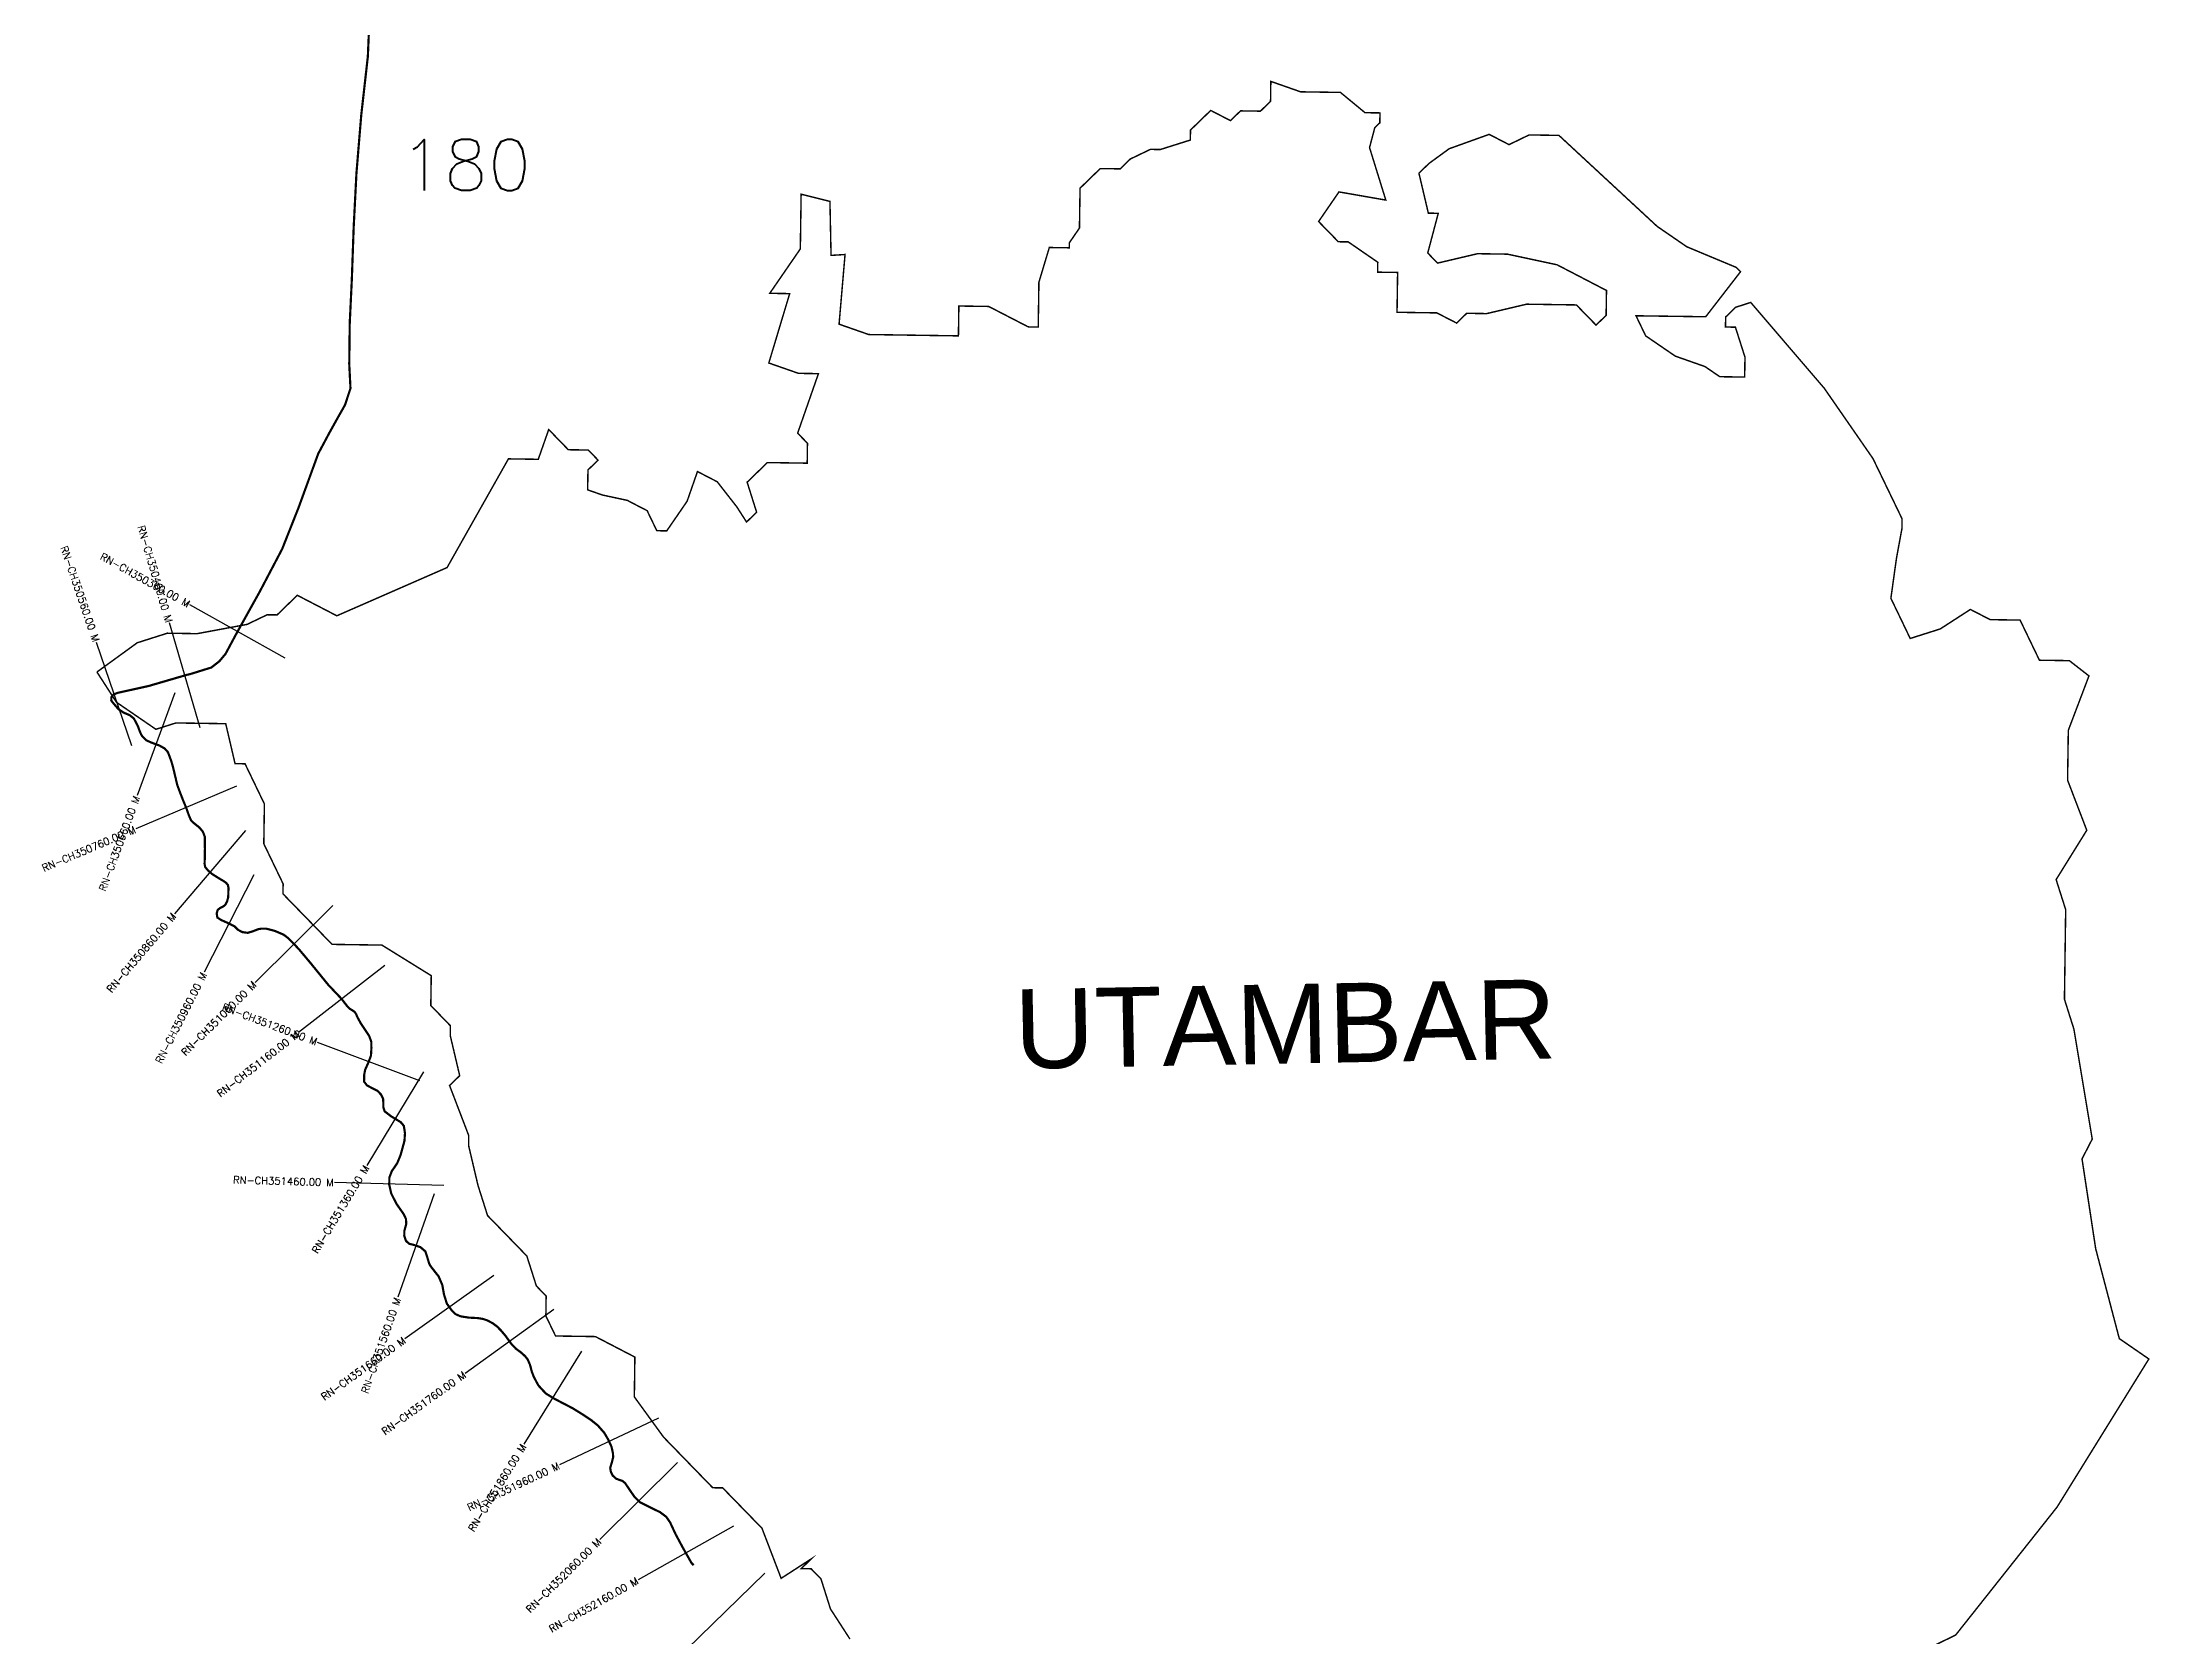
# Model space of a CAD drawing. Header units: metres. Extents: x 293467 to 296356, y 1978557 to 1983794.
# Drawn here: x 293467 to 296356, y 1979659 to 1981845 of the extents above; entities that cross this region are included whole.
import ezdxf
from ezdxf.enums import TextEntityAlignment as Align

# ---------------------------------------------------------------- set-up
doc = ezdxf.new("R2010")
doc.units = ezdxf.units.M
doc.header["$MEASUREMENT"] = 0
for name, color, linetype in [('CS', 134, 'Continuous'), ('CSMark', 6, 'Continuous'), ('NATURALLY PROTECTED', 3, 'Continuous'), ('VILLAGE NAME', 250, 'Continuous')]:
    doc.layers.add(name, color=color, linetype=linetype)
doc.styles.get("Standard").update_dxf_attribs({"font": 'simplex.shx'})

msp = doc.modelspace()

# ---------------------------------------------------------------- linework, layer by layer
at = {"color": 6, "const_width": 2, "flags": 128}
for points in [[(293542.6, 1980981.5), (293597.8, 1981021.6), (293639, 1981034.7), (293679.9, 1981034.1), (293748.4, 1981046.8), (293775.9, 1981060), (293789.5, 1981059.8), (293817.2, 1981086.7), (293871.4, 1981058.6), (294022.5, 1981124.7), (294106.6, 1981273.7), (294147.5, 1981273.1), (294161.8, 1981313.9), (294188.7, 1981286.2), (294216, 1981285.8), (294229.5, 1981271.9), (294215.6, 1981258.5), (294215.2, 1981231.2), (294235.6, 1981224.1), (294269.6, 1981216.8), (294278.7, 1981212), (294296.7, 1981202.7), (294310, 1981175.2), (294323.6, 1981175), (294351.5, 1981215.6), (294365.7, 1981256.3), (294392.8, 1981242.3), (294419.7, 1981207.8), (294433, 1981187.1), (294446.8, 1981200.5), (294433.8, 1981241.7), (294461.5, 1981268.6), (294516.1, 1981267.8), (294516.5, 1981295.1), (294503, 1981308.9), (294531.5, 1981390.5), (294504.2, 1981390.9), (294463.5, 1981405.1), (294492.1, 1981500.2), (294464.8, 1981500.6), (294506.7, 1981561.5), (294507.8, 1981636.5), (294547.3, 1981626.6), (294548.8, 1981552.6), (294568, 1981553.8), (294559.8, 1981458.3), (294600.5, 1981444.1), (294723.4, 1981442.3), (294724, 1981483.2), (294764.9, 1981482.6), (294819.1, 1981454.6), (294832.8, 1981454.4), (294833.7, 1981515.8), (294848, 1981563.4), (294875.3, 1981563), (294875.4, 1981569.8), (294889.3, 1981590.1), (294890.1, 1981644.7), (294917.8, 1981671.6), (294945.1, 1981671.2), (294959, 1981684.7), (294986.5, 1981697.9), (295000.1, 1981697.7), (295041.3, 1981710.7), (295041.5, 1981724.4), (295069.2, 1981751.3), (295096.3, 1981737.3), (295110.1, 1981750.7), (295137.4, 1981750.3), (295151.2, 1981763.8), (295151.6, 1981791.1), (295192.4, 1981776.8), (295247, 1981776), (295280.7, 1981748.2), (295301.2, 1981747.9), (295301, 1981734.3), (295294.1, 1981727.6), (295286.9, 1981700.4), (295309.2, 1981628.4), (295245, 1981639.6), (295217.1, 1981599), (295244.1, 1981571.3), (295257.7, 1981571.1), (295298.2, 1981543.2), (295298, 1981529.6), (295325.4, 1981529.2), (295324.6, 1981474.6), (295379.1, 1981473.8), (295406.3, 1981459.8), (295420.1, 1981473.2), (295447.4, 1981472.8), (295502.2, 1981485.7), (295570.4, 1981484.7), (295597.4, 1981457), (295611.2, 1981470.4), (295611.7, 1981504.5), (295544, 1981539.7), (295475.9, 1981554.3), (295434.9, 1981554.9), (295380.1, 1981542), (295366.7, 1981555.9), (295381.1, 1981610.3), (295367.5, 1981610.5), (295354.6, 1981665.3), (295368.5, 1981678.7), (295396.1, 1981698.8), (295450.9, 1981718.5), (295478.1, 1981704.4), (295505.6, 1981717.7), (295546.5, 1981717.1), (295681.2, 1981592.3), (295721.8, 1981564.4), (295789.6, 1981536.1), (295795.4, 1981530.2), (295747.7, 1981468.5), (295652.2, 1981469.8), (295665.4, 1981442.3), (295706, 1981414.5), (295746.7, 1981400.2), (295767, 1981386.3), (295801.1, 1981385.8), (295801.5, 1981413.1), (295788.4, 1981454.2), (295774.8, 1981454.4), (295775, 1981468.1), (295788.8, 1981481.5), (295809.4, 1981488.1), (295910.1, 1981370.6), (295977, 1981274), (296016.8, 1981191.6), (296016.6, 1981177.9), (296009.1, 1981137.1), (296001.5, 1981082.6), (296028, 1981027.5), (296069.2, 1981040.6), (296110.5, 1981067.3), (296137.6, 1981053.3), (296178.6, 1981052.7), (296205.1, 1980997.7), (296246.1, 1980997.1), (296273, 1980976.2), (296244.7, 1980901.6), (296243.7, 1980833.3), (296270, 1980764.6), (296228, 1980697), (296241.1, 1980655.8), (296239.4, 1980533), (296252.4, 1980491.9), (296277.5, 1980341.3), (296263.5, 1980314.2), (296282.2, 1980191.1), (296314.6, 1980067.8), (296355.1, 1980039.9), (296229.3, 1979836.9), (296090.2, 1979661.4), (296062.7, 1979648.1)], [(294574.7, 1979656), (294548, 1979697.3), (294535, 1979738.4), (294521.5, 1979752.3), (294507.9, 1979752.5), (294521.7, 1979765.9), (294480.4, 1979739.2), (294454.1, 1979807.9), (294400.3, 1979863.2), (294386.6, 1979863.4), (294319.3, 1979932.7), (294279.2, 1979987.9), (294279.9, 1980042.5), (294225.8, 1980070.6), (294171.2, 1980071.4), (294157.9, 1980098.9), (294158.3, 1980126.1), (294144.9, 1980140), (294131.8, 1980181.1), (294078, 1980236.5), (294064.9, 1980277.7), (294052, 1980332.5), (294052.2, 1980346.1), (294025.9, 1980414.8), (294039.8, 1980428.2), (294026.9, 1980483), (294027.1, 1980496.6), (294000.2, 1980524.4), (294000.8, 1980565.3), (293933.2, 1980607.2), (293864.9, 1980608.2), (293797.6, 1980677.4), (293797.8, 1980691.1), (293771.3, 1980746.1), (293772.1, 1980800.7), (293745.6, 1980855.7), (293731.9, 1980855.9), (293719.1, 1980910.7), (293650.8, 1980911.7), (293623.4, 1980903), (293569.3, 1980940.1), (293542.6, 1980981.5), (293542.6, 1980981.5)]]:
    msp.add_lwpolyline(points, dxfattribs=at)
at = {"layer": 'CS'}
for p, q in [((293800.8, 1981000.5), (293669.7, 1981073.5)), ((293683.9, 1980904.8), (293641.9, 1981048.8)), ((293590.5, 1980880.2), (293542, 1981022.2)), ((293649.5, 1980952.9), (293597.7, 1980812.1)), ((293733.8, 1980825.1), (293595.8, 1980766.5)), ((293746.1, 1980764.3), (293648.9, 1980650.1)), ((293757.7, 1980703.5), (293689.7, 1980569.9)), ((293866, 1980661.5), (293759.4, 1980555.9)), ((293937.4, 1980579.1), (293818.8, 1980487.2)), ((293985.3, 1980421.1), (293844.9, 1980473.9)), ((293990.1, 1980433.3), (293912.6, 1980304.9)), ((294018.1, 1980277.6), (293868.2, 1980281.7)), ((294004.6, 1980266.1), (293955.1, 1980124.5)), ((294086.8, 1980154.5), (293964.7, 1980067.3)), ((294169, 1980107.8), (294047.3, 1980020.2)), ((294206.6, 1980050.6), (294127.9, 1979922.9)), ((294312.5, 1979958.6), (294176.8, 1979894.7)), ((294338.5, 1979897.8), (294231.9, 1979792.3)), ((294415, 1979810.9), (294284.4, 1979737.2)), ((294458.2, 1979746.1), (294350.5, 1979641.7))]:
    msp.add_line(p, q, dxfattribs=at)
at = {"layer": 'NATURALLY PROTECTED', "const_width": 3, "flags": 128}
msp.add_lwpolyline([(293916.4, 1981883.1), (293913.9, 1981825.2), (293904.9, 1981745.3), (293898.3, 1981665.7), (293894.5, 1981591.5), (293891.9, 1981518.4), (293889.1, 1981460.1), (293888.4, 1981403.7), (293890.1, 1981370.3), (293882.5, 1981347.4), (293872.7, 1981330.1), (293861.5, 1981310), (293845.8, 1981280.6), (293819.2, 1981207.5), (293796.4, 1981150), (293765.3, 1981090.9), (293733.1, 1981033), (293718.8, 1981006.3), (293710.2, 1980996.1), (293699.4, 1980987.7), (293669.5, 1980978.4), (293666, 1980977.7), (293613.6, 1980962.4), (293571.6, 1980953.1), (293565.4, 1980950.9), (293562.3, 1980946.9), (293562.2, 1980942.4), (293565.5, 1980938.3), (293571.9, 1980930.7), (293579.1, 1980925.9), (293587.6, 1980922.3), (293593.2, 1980917.8), (293598.5, 1980907.8), (293601.4, 1980900), (293603.2, 1980895.9), (293605.1, 1980892.9), (293610.6, 1980887.7), (293617.5, 1980884.7), (293628.4, 1980880.7), (293635.4, 1980876.7), (293639.8, 1980871.8), (293642.1, 1980865.9), (293644, 1980860.7), (293646.1, 1980854.1), (293649.5, 1980840.1), (293652.7, 1980826.5), (293656.6, 1980816.1), (293661.1, 1980804.6), (293664.8, 1980795.7), (293668.6, 1980785), (293671.4, 1980778.5), (293674.6, 1980775.1), (293683.2, 1980768.2), (293687.9, 1980762.4), (293690.5, 1980755.5), (293690.6, 1980739), (293690.4, 1980725.2), (293690.1, 1980718.7), (293691, 1980714.2), (293694.5, 1980709.8), (293700.5, 1980704.6), (293707, 1980700.5), (293712, 1980697.4), (293715.4, 1980695.5), (293719.8, 1980692.4), (293722, 1980689.6), (293722.9, 1980685.9), (293722.5, 1980672.7), (293721.1, 1980667.6), (293718.9, 1980662.9), (293716.2, 1980660.5), (293711, 1980657.8), (293708.1, 1980655.4), (293706.7, 1980650.7), (293707.6, 1980645), (293712.8, 1980641.6), (293722.1, 1980637.5), (293731, 1980633), (293735.8, 1980628.2), (293742, 1980625), (293749.2, 1980624), (293755.6, 1980625.9), (293763.7, 1980629), (293768.1, 1980629.8), (293774.9, 1980629.7), (293786.6, 1980626.6), (293798.5, 1980621.5), (293805, 1980616.5), (293813.2, 1980608.2), (293819.8, 1980601.1), (293834.3, 1980583.9), (293859.6, 1980552.8), (293877.7, 1980533.7), (293885.6, 1980523.5), (293888.6, 1980520.3), (293893.9, 1980517), (293896.1, 1980515.3), (293898, 1980512.3), (293899.8, 1980508), (293904.5, 1980499.5), (293915.7, 1980482.7), (293918.6, 1980474.8), (293918.8, 1980466.1), (293918.2, 1980455.7), (293914.3, 1980445.5), (293910.2, 1980436.3), (293908.9, 1980429.5), (293908.7, 1980420.2), (293912.7, 1980414.9), (293919.3, 1980411.4), (293927.3, 1980407.3), (293932.1, 1980402.2), (293935, 1980396.1), (293935.1, 1980384.9), (293937, 1980379.3), (293945.7, 1980372.6), (293959, 1980364.5), (293963.2, 1980359.5), (293964.8, 1980349.5), (293964.1, 1980338.9), (293958.8, 1980319.5), (293954.1, 1980308.1), (293946.7, 1980297.3), (293943.4, 1980288.5), (293943.2, 1980279), (293945.9, 1980266.9), (293953, 1980252.8), (293962.9, 1980238.6), (293966.1, 1980232), (293966.6, 1980225.2), (293964, 1980215.7), (293963.8, 1980208.7), (293966.1, 1980201.9), (293970.3, 1980197.9), (293977.8, 1980196), (293986.1, 1980193.1), (293992.8, 1980187.3), (293995.1, 1980180.2), (293998.1, 1980170.2), (294000.3, 1980166.6), (294010.9, 1980153.1), (294016, 1980141.2), (294018.2, 1980128.6), (294022.2, 1980115.8), (294028.8, 1980106.6), (294033.8, 1980101.5), (294040.8, 1980098.4), (294052.1, 1980096.6), (294065.1, 1980095.9), (294072, 1980094.7), (294077.4, 1980092.9), (294085, 1980088.9), (294091.2, 1980084.3), (294096.6, 1980078.7), (294102.6, 1980071.6), (294110.6, 1980060.6), (294116.7, 1980054.1), (294123.7, 1980048.9), (294129.5, 1980043.7), (294133, 1980039.2), (294136.2, 1980031.9), (294138.5, 1980022.9), (294141, 1980016.3), (294145, 1980008.5), (294147.8, 1980003.5), (294152.3, 1979998.5), (294157.9, 1979992.6), (294168.5, 1979986), (294179.7, 1979980.1), (294194.4, 1979972.5), (294208.1, 1979964), (294219.9, 1979956.2), (294229.1, 1979948.8), (294238.1, 1979938.5), (294243.3, 1979929.5), (294247.9, 1979919.6), (294249.8, 1979910.9), (294250.2, 1979905.7), (294248.6, 1979899), (294246.1, 1979890.6), (294247.1, 1979884.9), (294249.4, 1979880.2), (294254.4, 1979875.7), (294262.9, 1979872.7), (294266.5, 1979869.8), (294273, 1979860.2), (294279.1, 1979851.3), (294286.4, 1979843.8), (294302.5, 1979835.7), (294314.5, 1979829.9), (294322.9, 1979823.6), (294328.2, 1979815.9), (294335.8, 1979799.6), (294345.5, 1979781.5), (294357.5, 1979760.3), (294360.5, 1979757.2)], dxfattribs=at)

# ---------------------------------------------------------------- texts
at = {"insert": (293958.1, 1981711.6), "char_height": 70, "attachment_point": 1}
msp.add_mtext_dynamic_manual_height_columns('180', width=129.489, gutter_width=1, heights=[0], dxfattribs=at)
at = {"layer": 'CSMark'}
for s, rotation, p in [('RN-CH350460.00 M', 286.2663, (293641.6, 1981049.7)), ('RN-CH350560.00 M', 288.8387, (293541.7, 1981023.2)), ('RN-CH350360.00 M', 330.9054, (293668.9, 1981074)), ('RN-CH350660.00 M', 69.7877, (293597.3, 1980811.2)), ('RN-CH350760.00 M', 23.0224, (293594.9, 1980766.1)), ('RN-CH350860.00 M', 49.6112, (293648.2, 1980649.3)), ('RN-CH350960.00 M', 63.0274, (293689.3, 1980569)), ('RN-CH351060.00 M', 44.7326, (293758.7, 1980555.2)), ('RN-CH351260.00 M', 339.3726, (293844, 1980474.3)), ('RN-CH351160.00 M', 37.7614, (293818, 1980486.6)), ('RN-CH351460.00 M', 358.4109, (293867.2, 1980281.7)), ('RN-CH351360.00 M', 58.8855, (293912.1, 1980304.1)), ('RN-CH351560.00 M', 70.7602, (293954.8, 1980123.5)), ('RN-CH351660.00 M', 35.553, (293963.9, 1980066.7)), ('RN-CH351760.00 M', 35.7468, (294046.5, 1980019.6)), ('RN-CH351860.00 M', 58.3601, (294127.4, 1979922.1)), ('RN-CH351960.00 M', 25.2141, (294175.9, 1979894.3)), ('RN-CH352060.00 M', 44.6964, (294231.2, 1979791.6)), ('RN-CH352160.00 M', 29.4435, (294283.5, 1979736.7))]:
    msp.add_text(s, height=10, rotation=rotation, dxfattribs=at).set_placement(p, align=Align.MIDDLE_RIGHT)
at = {"layer": 'VILLAGE NAME', "insert": (294799.1, 1980546.4), "char_height": 108.748, "attachment_point": 1, "rotation": 1.1028}
msp.add_mtext_dynamic_manual_height_columns('{\\fArial|b0|i0|c0|p34;UTAMBAR}', width=1571.314, gutter_width=543.7, heights=[0], dxfattribs=at)

doc.saveas('drawing.dxf')
